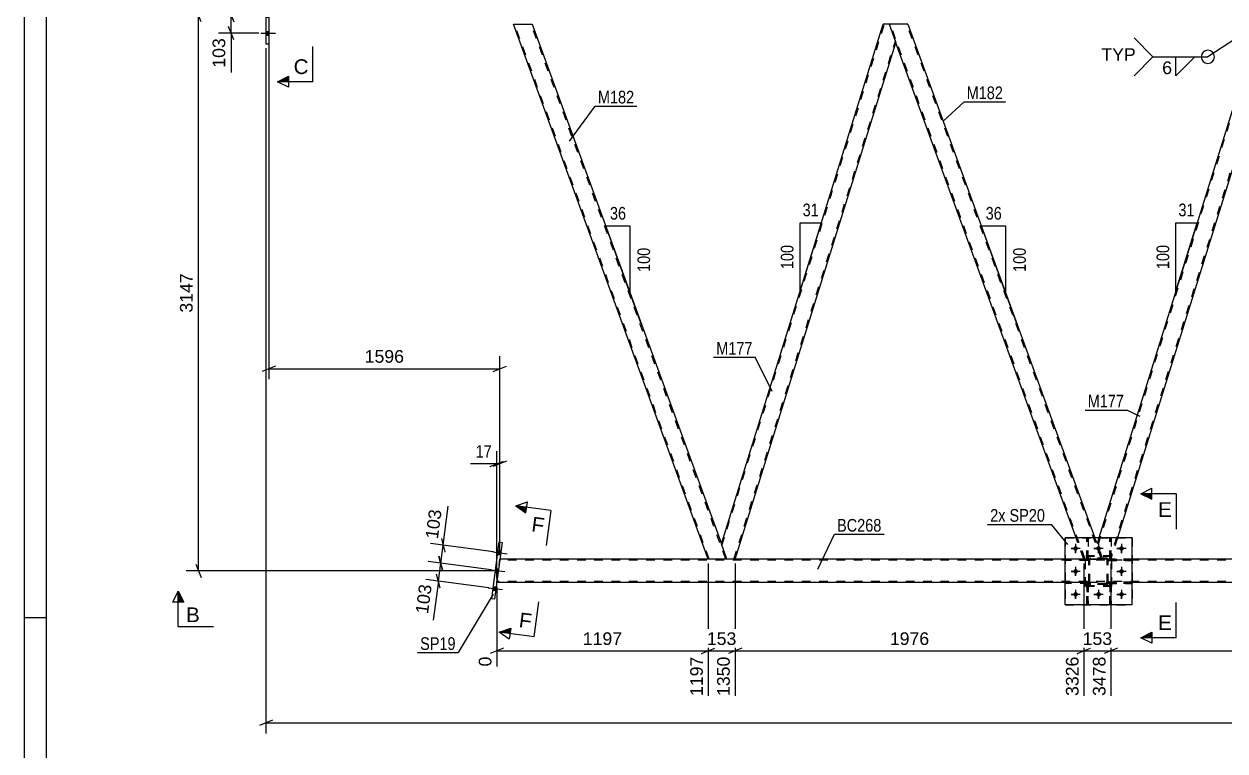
# Model space of a CAD drawing. Header units: millimetres. Extents: x 0 to 841, y 0 to 594.
# Drawn here: x 0 to 272.1, y 267.8 to 432.5 of the extents above; entities that cross this region are included whole.
import ezdxf

# ---------------------------------------------------------------- set-up
doc = ezdxf.new("R2010")
doc.units = ezdxf.units.MM
doc.linetypes.add('DXK_LINE_DOT2', pattern=[3.9198, 1.9599, -1.9599])
doc.linetypes.add('DXK_LINE_DOT3', pattern=[5.9187, 2.979, -0.9799, 0.9799, -0.9799])
doc.styles.add('Arial', font='ARIAL.TTF', dxfattribs={"height": 0.2})
doc.styles.add('Arial Narrow', font='ARIALN.TTF', dxfattribs={"height": 0.2})

# ---------------------------------------------------------------- blocks, each defined once
blk = doc.blocks.new('Unknown-318891418-1113')
at = {"color": 5, "linetype": 'Continuous'}
for p, q in [((0, 594), (0, 0)), ((5, 589), (5, 5)), ((5, 298), (0, 298))]:
    blk.add_line(p, q, dxfattribs=at)
blk = doc.blocks.new('Part-318891418-4813 - 4466')
at = {"color": 7, "linetype": 'DXK_LINE_DOT2'}
for p, q in [((251.06, 306.07), (245.66, 306.07)), ((245.66, 306.07), (245.66, 305.75)), ((245.66, 305.75), (251.06, 305.75)), ((246.26, 305.75), (246.26, 306.07)), ((251.06, 305.75), (251.06, 306.07))]:
    blk.add_line(p, q, dxfattribs=at)
blk = doc.blocks.new('Bolt-318891418-4493 - 4466')
at = {"linetype": 'Continuous'}
for points in [[(238.78, 313.71, -1), (237.74, 313.71, -1)], [(243.98, 313.71, -1), (242.94, 313.71, -1)], [(249.18, 313.71, -1), (248.14, 313.71, -1)], [(238.78, 308.51, -1), (237.74, 308.51, -1)], [(249.18, 308.51, -1), (248.14, 308.51, -1)], [(238.78, 303.31, -1), (237.74, 303.31, -1)], [(243.98, 303.31, -1), (242.94, 303.31, -1)], [(249.18, 303.31, -1), (248.14, 303.31, -1)]]:
    blk.add_hatch(color=1, dxfattribs=at).paths.add_polyline_path(points)
at = {"color": 1, "linetype": 'Continuous'}
for p, q in [((239.3, 313.71), (237.22, 313.71)), ((238.26, 314.75), (238.26, 312.67)), ((244.5, 313.71), (242.42, 313.71)), ((243.46, 314.75), (243.46, 312.67)), ((249.7, 313.71), (247.62, 313.71)), ((248.66, 314.75), (248.66, 312.67)), ((239.3, 308.51), (237.22, 308.51)), ((238.26, 309.55), (238.26, 307.47)), ((249.7, 308.51), (247.62, 308.51)), ((248.66, 309.55), (248.66, 307.47)), ((239.3, 303.31), (237.22, 303.31)), ((238.26, 304.35), (238.26, 302.27)), ((244.5, 303.31), (242.42, 303.31)), ((243.46, 304.35), (243.46, 302.27)), ((249.7, 303.31), (247.62, 303.31)), ((248.66, 304.35), (248.66, 302.27))]:
    blk.add_line(p, q, dxfattribs=at)
blk = doc.blocks.new('Part-318891418-4816 - 4466')
at = {"color": 7, "linetype": 'DXK_LINE_DOT2'}
for p, q in [((246.46, 311.91), (240.46, 311.91)), ((240.46, 305.11), (240.46, 311.91)), ((246.46, 305.11), (246.46, 311.91)), ((246.46, 305.11), (240.46, 305.11))]:
    blk.add_line(p, q, dxfattribs=at)
blk = doc.blocks.new('Part-318891418-4513 - 4466')
at = {"color": 7, "linetype": 'DXK_LINE_DOT2'}
for p, q in [((107.1, 306.01), (107.8, 311.29)), ((774.02, 311.05), (107.76, 311.05)), ((251.06, 311.29), (235.86, 311.29)), ((774.02, 306.25), (107.13, 306.25)), ((251.06, 306.01), (235.86, 306.01))]:
    blk.add_line(p, q, dxfattribs=at)
at = {"color": 2, "linetype": 'Continuous'}
for p, q in [((235.86, 311.29), (107.8, 311.29)), ((491.07, 311.29), (251.06, 311.29)), ((235.86, 306.01), (107.1, 306.01)), ((491.07, 306.01), (251.06, 306.01))]:
    blk.add_line(p, q, dxfattribs=at)
blk = doc.blocks.new('Part-318891418-4828 - 4466')
at = {"color": 2, "linetype": 'Continuous'}
for p, q in [((200.27, 432.51), (196.01, 432.51)), ((200.27, 432.51), (242.63, 316.11)), ((238.38, 316.11), (197.56, 428.26))]:
    blk.add_line(p, q, dxfattribs=at)
at = {"color": 7, "linetype": 'DXK_LINE_DOT2'}
for p, q in [((196.01, 432.51), (197.56, 428.26)), ((240.39, 311.29), (196.26, 432.51)), ((196.26, 432.51), (196.28, 432.51)), ((244.13, 311.29), (200.01, 432.51)), ((240.13, 311.29), (238.38, 316.11)), ((244.39, 311.29), (242.63, 316.11)), ((244.39, 311.29), (240.13, 311.29))]:
    blk.add_line(p, q, dxfattribs=at)
blk = doc.blocks.new('Part-318891418-4752 - 4466')
at = {"color": 2, "linetype": 'Continuous'}
for p, q in [((54.82, 441.01), (55.46, 441.01)), ((54.82, 441.01), (54.82, 428.01)), ((55.46, 441.01), (55.46, 428.01)), ((54.82, 428.01), (55.46, 428.01))]:
    blk.add_line(p, q, dxfattribs=at)
blk = doc.blocks.new('Part-318891418-4892 - 4466')
at = {"color": 7, "linetype": 'DXK_LINE_DOT2'}
for p, q in [((246.01, 311.27), (246.01, 316.11)), ((246.01, 316.11), (246.33, 316.11)), ((246.33, 316.11), (246.33, 311.27)), ((246.01, 311.87), (246.33, 311.87)), ((246.33, 311.27), (246.01, 311.27))]:
    blk.add_line(p, q, dxfattribs=at)
blk = doc.blocks.new('Part-318891418-4767 - 4466')
at = {"color": 2, "linetype": 'Continuous'}
for p, q in [((105.97, 302.29), (107.66, 315.18)), ((108.3, 315.09), (106.6, 302.2)), ((107.66, 315.18), (108.3, 315.09)), ((106.6, 302.2), (105.97, 302.29))]:
    blk.add_line(p, q, dxfattribs=at)
blk = doc.blocks.new('Part-318891418-4898 - 4466')
at = {"color": 7, "linetype": 'DXK_LINE_DOT2'}
for p, q in [((241.13, 305.74), (240.81, 305.74)), ((240.81, 305.74), (240.81, 300.91)), ((240.81, 305.14), (241.13, 305.14)), ((241.13, 300.91), (241.13, 305.74)), ((240.81, 300.91), (241.13, 300.91))]:
    blk.add_line(p, q, dxfattribs=at)
blk = doc.blocks.new('Part-318891418-4778 - 4466')
at = {"color": 7, "linetype": 'DXK_LINE_DOT2'}
for p, q in [((241.26, 311.03), (241.29, 311.21)), ((241.29, 311.21), (241.26, 311.03)), ((241.26, 305.99), (241.26, 311.03)), ((241.5, 311.03), (241.52, 311.12)), ((241.5, 305.99), (241.5, 311.03)), ((241.52, 311.12), (241.57, 311.2)), ((241.55, 311.47), (241.74, 311.51)), ((241.74, 311.51), (241.55, 311.47)), ((241.57, 311.2), (241.65, 311.25)), ((241.65, 311.25), (241.74, 311.27)), ((245.18, 311.51), (241.74, 311.51)), ((241.74, 311.27), (245.18, 311.27)), ((245.18, 311.51), (245.36, 311.47)), ((245.36, 311.47), (245.18, 311.51)), ((245.18, 311.27), (245.27, 311.25)), ((245.27, 311.25), (245.35, 311.2)), ((245.35, 311.2), (245.4, 311.12)), ((245.4, 311.12), (245.42, 311.03)), ((245.42, 305.99), (245.42, 311.03)), ((245.62, 311.21), (245.66, 311.03)), ((245.66, 311.03), (245.62, 311.21)), ((245.66, 305.99), (245.66, 311.03)), ((241.29, 305.8), (241.26, 305.99)), ((241.26, 305.99), (241.29, 305.8)), ((241.52, 305.9), (241.5, 305.99)), ((241.57, 305.82), (241.52, 305.9)), ((241.74, 305.51), (241.55, 305.54)), ((241.55, 305.54), (241.74, 305.51)), ((241.65, 305.77), (241.57, 305.82)), ((241.74, 305.75), (241.65, 305.77)), ((245.18, 305.75), (241.74, 305.75)), ((245.18, 305.51), (241.74, 305.51)), ((245.27, 305.77), (245.18, 305.75)), ((245.36, 305.54), (245.18, 305.51)), ((245.18, 305.51), (245.36, 305.54)), ((245.35, 305.82), (245.27, 305.77)), ((245.4, 305.9), (245.35, 305.82)), ((245.42, 305.99), (245.4, 305.9)), ((245.66, 305.99), (245.62, 305.8)), ((245.62, 305.8), (245.66, 305.99))]:
    blk.add_line(p, q, dxfattribs=at)
at = {"color": 7, "linetype": 'DXK_LINE_DOT3'}
blk.add_line((243.46, 308.51), (243.46, 308.51), dxfattribs=at)
at = {"color": 7, "linetype": 'DXK_LINE_DOT2'}
for centre, start, end in [((241.74, 311.03), 112.5, 157.5), ((241.74, 311.03), 112.5, 157.5), ((245.18, 311.03), 22.5, 67.5), ((245.18, 311.03), 22.5, 67.5), ((241.74, 305.99), 202.5, 247.5), ((241.74, 305.99), 202.5, 247.5), ((245.18, 305.99), 292.5, 337.5), ((245.18, 305.99), 292.5, 337.5)]:
    blk.add_arc(centre, 0.48, start, end, dxfattribs=at)
blk = doc.blocks.new('Part-318891418-4779 - 4466')
at = {"color": 7, "linetype": 'DXK_LINE_DOT2'}
for p, q in [((240.81, 300.91), (240.81, 305.74)), ((240.81, 305.74), (241.13, 305.74)), ((240.81, 305.14), (241.13, 305.14)), ((241.13, 305.74), (241.13, 300.91)), ((241.13, 300.91), (240.81, 300.91))]:
    blk.add_line(p, q, dxfattribs=at)
blk = doc.blocks.new('Part-318891418-4780 - 4466')
at = {"color": 7, "linetype": 'DXK_LINE_DOT2'}
for p, q in [((246.01, 300.91), (246.01, 305.74)), ((246.01, 305.74), (246.33, 305.74)), ((246.01, 305.14), (246.33, 305.14)), ((246.33, 305.74), (246.33, 300.91)), ((246.33, 300.91), (246.01, 300.91))]:
    blk.add_line(p, q, dxfattribs=at)
blk = doc.blocks.new('Part-318891418-4781 - 4466')
at = {"color": 7, "linetype": 'DXK_LINE_DOT2'}
for p, q in [((240.81, 311.27), (240.81, 316.11)), ((240.81, 316.11), (241.13, 316.11)), ((241.13, 316.11), (241.13, 311.27)), ((240.81, 311.87), (241.13, 311.87)), ((241.13, 311.27), (240.81, 311.27))]:
    blk.add_line(p, q, dxfattribs=at)
blk = doc.blocks.new('Part-318891418-4796 - 4466')
at = {"color": 2, "linetype": 'Continuous'}
for p, q in [((157.99, 314.76), (194.69, 432.51)), ((196.01, 432.51), (194.69, 432.51)), ((196.01, 432.51), (197.56, 428.26)), ((161.1, 311.29), (197.56, 428.26)), ((159.25, 311.29), (157.99, 314.76))]:
    blk.add_line(p, q, dxfattribs=at)
at = {"color": 7, "linetype": 'DXK_LINE_DOT2'}
for p, q in [((158.12, 314.39), (194.94, 432.51)), ((160.85, 311.29), (197.42, 428.63)), ((161.1, 311.29), (159.25, 311.29))]:
    blk.add_line(p, q, dxfattribs=at)
blk = doc.blocks.new('Part-318891418-4801 - 4466')
at = {"color": 7, "linetype": 'DXK_LINE_DOT2'}
for p, q in [((280.08, 432.51), (243.26, 314.39)), ((282.56, 428.63), (245.98, 311.29)), ((243.54, 316.11), (243.12, 314.76)), ((247.73, 316.11), (246.23, 311.29)), ((244.39, 311.29), (243.12, 314.76)), ((246.23, 311.29), (244.39, 311.29))]:
    blk.add_line(p, q, dxfattribs=at)
at = {"color": 2, "linetype": 'Continuous'}
for p, q in [((279.83, 432.51), (243.54, 316.11)), ((281.14, 432.51), (279.83, 432.51)), ((282.69, 428.26), (281.14, 432.51)), ((282.69, 428.26), (247.73, 316.11))]:
    blk.add_line(p, q, dxfattribs=at)
blk = doc.blocks.new('Part-318891418-4812 - 4466')
at = {"color": 7, "linetype": 'DXK_LINE_DOT2'}
for p, q in [((241.26, 311.27), (235.86, 311.27)), ((235.86, 311.27), (235.86, 310.95)), ((241.26, 310.95), (235.86, 310.95)), ((240.66, 310.95), (240.66, 311.27)), ((241.26, 310.95), (241.26, 311.27))]:
    blk.add_line(p, q, dxfattribs=at)
blk = doc.blocks.new('Part-318891418-4814 - 4466')
at = {"color": 7, "linetype": 'DXK_LINE_DOT2'}
for p, q in [((251.06, 311.27), (245.66, 311.27)), ((245.66, 311.27), (245.66, 310.95)), ((245.66, 310.95), (251.06, 310.95)), ((246.26, 310.95), (246.26, 311.27)), ((251.06, 310.95), (251.06, 311.27))]:
    blk.add_line(p, q, dxfattribs=at)
blk = doc.blocks.new('Part-318891418-4815 - 4466')
at = {"color": 7, "linetype": 'DXK_LINE_DOT2'}
for p, q in [((241.26, 311.03), (241.29, 311.21)), ((241.29, 311.21), (241.26, 311.03)), ((241.26, 305.99), (241.26, 311.03)), ((241.5, 311.03), (241.52, 311.12)), ((241.5, 305.99), (241.5, 311.03)), ((241.52, 311.12), (241.57, 311.2)), ((241.55, 311.47), (241.74, 311.51)), ((241.74, 311.51), (241.55, 311.47)), ((241.57, 311.2), (241.65, 311.25)), ((241.65, 311.25), (241.74, 311.27)), ((245.18, 311.51), (241.74, 311.51)), ((241.74, 311.27), (245.18, 311.27)), ((245.18, 311.51), (245.36, 311.47)), ((245.36, 311.47), (245.18, 311.51)), ((245.18, 311.27), (245.27, 311.25)), ((245.27, 311.25), (245.35, 311.2)), ((245.35, 311.2), (245.4, 311.12)), ((245.4, 311.12), (245.42, 311.03)), ((245.42, 305.99), (245.42, 311.03)), ((245.62, 311.21), (245.66, 311.03)), ((245.66, 311.03), (245.62, 311.21)), ((245.66, 305.99), (245.66, 311.03)), ((241.29, 305.8), (241.26, 305.99)), ((241.26, 305.99), (241.29, 305.8)), ((241.52, 305.9), (241.5, 305.99)), ((241.57, 305.82), (241.52, 305.9)), ((241.74, 305.51), (241.55, 305.54)), ((241.55, 305.54), (241.74, 305.51)), ((241.65, 305.77), (241.57, 305.82)), ((241.74, 305.75), (241.65, 305.77)), ((245.18, 305.75), (241.74, 305.75)), ((245.18, 305.51), (241.74, 305.51)), ((245.27, 305.77), (245.18, 305.75)), ((245.36, 305.54), (245.18, 305.51)), ((245.18, 305.51), (245.36, 305.54)), ((245.35, 305.82), (245.27, 305.77)), ((245.4, 305.9), (245.35, 305.82)), ((245.42, 305.99), (245.4, 305.9)), ((245.66, 305.99), (245.62, 305.8)), ((245.62, 305.8), (245.66, 305.99))]:
    blk.add_line(p, q, dxfattribs=at)
at = {"color": 7, "linetype": 'DXK_LINE_DOT3'}
blk.add_line((243.46, 308.51), (243.46, 308.51), dxfattribs=at)
at = {"color": 7, "linetype": 'DXK_LINE_DOT2'}
for centre, start, end in [((241.74, 311.03), 112.5, 157.5), ((241.74, 311.03), 112.5, 157.5), ((245.18, 311.03), 22.5, 67.5), ((245.18, 311.03), 22.5, 67.5), ((241.74, 305.99), 202.5, 247.5), ((241.74, 305.99), 202.5, 247.5), ((245.18, 305.99), 292.5, 337.5), ((245.18, 305.99), 292.5, 337.5)]:
    blk.add_arc(centre, 0.48, start, end, dxfattribs=at)
blk = doc.blocks.new('Part-318891418-4817 - 4466')
at = {"color": 7, "linetype": 'DXK_LINE_DOT2'}
for p, q in [((246.46, 312.04), (240.46, 312.04)), ((240.46, 305.24), (240.46, 312.04)), ((246.46, 305.24), (246.46, 312.04)), ((246.46, 305.24), (240.46, 305.24))]:
    blk.add_line(p, q, dxfattribs=at)
blk = doc.blocks.new('Part-318891418-4818 - 4466')
at = {"color": 2, "linetype": 'Continuous'}
for p, q in [((240.81, 316.11), (240.81, 316.11)), ((241.13, 316.11), (240.81, 316.11)), ((241.13, 316.11), (241.13, 316.11))]:
    blk.add_line(p, q, dxfattribs=at)
at = {"color": 7, "linetype": 'DXK_LINE_DOT2'}
for p, q in [((240.81, 311.27), (240.81, 316.11)), ((241.13, 311.27), (241.13, 316.11)), ((240.81, 311.87), (241.13, 311.87)), ((241.13, 311.27), (240.81, 311.27))]:
    blk.add_line(p, q, dxfattribs=at)
blk = doc.blocks.new('Part-318891418-4819 - 4466')
at = {"color": 2, "linetype": 'Continuous'}
for p, q in [((246.01, 316.11), (246.01, 316.11)), ((246.33, 316.11), (246.01, 316.11)), ((246.33, 316.11), (246.33, 316.11))]:
    blk.add_line(p, q, dxfattribs=at)
at = {"color": 7, "linetype": 'DXK_LINE_DOT2'}
for p, q in [((246.01, 311.27), (246.01, 316.11)), ((246.33, 311.27), (246.33, 316.11)), ((246.01, 311.87), (246.33, 311.87)), ((246.33, 311.27), (246.01, 311.27))]:
    blk.add_line(p, q, dxfattribs=at)
blk = doc.blocks.new('Part-318891418-4820 - 4466')
at = {"color": 7, "linetype": 'DXK_LINE_DOT2'}
for p, q in [((241.26, 306.07), (235.86, 306.07)), ((235.86, 305.75), (235.86, 306.07)), ((241.26, 305.75), (235.86, 305.75)), ((240.66, 305.75), (240.66, 306.07)), ((241.26, 306.07), (241.26, 305.75))]:
    blk.add_line(p, q, dxfattribs=at)
blk = doc.blocks.new('Part-318891418-4821 - 4466')
at = {"color": 7, "linetype": 'DXK_LINE_DOT2'}
for p, q in [((241.26, 311.27), (235.86, 311.27)), ((235.86, 310.95), (235.86, 311.27)), ((241.26, 310.95), (235.86, 310.95)), ((240.66, 310.95), (240.66, 311.27)), ((241.26, 311.27), (241.26, 310.95))]:
    blk.add_line(p, q, dxfattribs=at)
blk = doc.blocks.new('Part-318891418-4852 - 4466')
at = {"color": 7, "linetype": 'DXK_LINE_DOT2'}
for p, q in [((245.66, 310.95), (245.66, 311.27)), ((245.66, 311.27), (251.06, 311.27)), ((251.06, 310.95), (245.66, 310.95)), ((246.26, 310.95), (246.26, 311.27)), ((251.06, 311.27), (251.06, 310.95))]:
    blk.add_line(p, q, dxfattribs=at)
blk = doc.blocks.new('Part-318891418-4857 - 4466')
at = {"color": 7, "linetype": 'DXK_LINE_DOT2'}
for p, q in [((235.86, 316.11), (251.06, 316.11)), ((235.86, 316.11), (235.86, 300.91)), ((251.06, 316.11), (251.06, 300.91)), ((235.86, 300.91), (251.06, 300.91))]:
    blk.add_line(p, q, dxfattribs=at)
blk = doc.blocks.new('Part-318891418-4862 - 4466')
at = {"color": 2, "linetype": 'Continuous'}
for p, q in [((251.06, 316.11), (235.86, 316.11)), ((235.86, 300.91), (235.86, 316.11)), ((251.06, 300.91), (251.06, 316.11)), ((251.06, 300.91), (235.86, 300.91))]:
    blk.add_line(p, q, dxfattribs=at)
blk = doc.blocks.new('Bolt-318891418-4866 - 4466')
at = {"linetype": 'Continuous'}
for points in [[(55.46, 438.17), (55.46, 439.05), (54.82, 439.05), (54.82, 438.17)], [(55.46, 438.17), (55.46, 439.05), (54.82, 439.05), (54.82, 438.17)], [(55.46, 438.17), (55.46, 439.05), (54.82, 439.05), (54.82, 438.17)], [(55.46, 434.07), (55.46, 434.95), (54.82, 434.95), (54.82, 434.07)], [(55.46, 434.07), (55.46, 434.95), (54.82, 434.95), (54.82, 434.07)], [(55.46, 429.97), (55.46, 430.85), (54.82, 430.85), (54.82, 429.97)], [(55.46, 429.97), (55.46, 430.85), (54.82, 430.85), (54.82, 429.97)], [(55.46, 429.97), (55.46, 430.85), (54.82, 430.85), (54.82, 429.97)]]:
    blk.add_hatch(color=1, dxfattribs=at).paths.add_polyline_path(points)
at = {"color": 1, "linetype": 'Continuous'}
for p, q in [((53.66, 438.61), (56.98, 438.61)), ((53.66, 438.61), (56.98, 438.61)), ((53.66, 438.61), (56.98, 438.61)), ((54.82, 439.05), (55.46, 439.05)), ((54.82, 439.05), (55.46, 439.05)), ((54.82, 439.05), (55.46, 439.05)), ((54.82, 438.17), (55.46, 438.17)), ((54.82, 438.17), (55.46, 438.17)), ((54.82, 438.17), (55.46, 438.17)), ((53.66, 434.51), (56.98, 434.51)), ((53.66, 434.51), (56.98, 434.51)), ((54.82, 434.95), (55.46, 434.95)), ((54.82, 434.95), (55.46, 434.95)), ((54.82, 434.07), (55.46, 434.07)), ((54.82, 434.07), (55.46, 434.07)), ((53.66, 430.41), (56.98, 430.41)), ((53.66, 430.41), (56.98, 430.41)), ((53.66, 430.41), (56.98, 430.41)), ((54.82, 430.85), (55.46, 430.85)), ((54.82, 430.85), (55.46, 430.85)), ((54.82, 430.85), (55.46, 430.85)), ((54.82, 429.97), (55.46, 429.97)), ((54.82, 429.97), (55.46, 429.97)), ((54.82, 429.97), (55.46, 429.97))]:
    blk.add_line(p, q, dxfattribs=at)
blk = doc.blocks.new('Bolt-318891418-4869 - 4466')
at = {"linetype": 'Continuous'}
for points in [[(107.93, 312.28), (108.04, 313.15), (107.41, 313.23), (107.29, 312.36)], [(107.93, 312.28), (108.04, 313.15), (107.41, 313.23), (107.29, 312.36)], [(107.93, 312.28), (108.04, 313.15), (107.41, 313.23), (107.29, 312.36)], [(107.39, 308.21), (107.51, 309.08), (106.87, 309.17), (106.76, 308.3)], [(107.39, 308.21), (107.51, 309.08), (106.87, 309.17), (106.76, 308.3)], [(106.86, 304.15), (106.97, 305.02), (106.34, 305.1), (106.22, 304.23)], [(106.86, 304.15), (106.97, 305.02), (106.34, 305.1), (106.22, 304.23)], [(106.86, 304.15), (106.97, 305.02), (106.34, 305.1), (106.22, 304.23)]]:
    blk.add_hatch(color=1, dxfattribs=at).paths.add_polyline_path(points)
at = {"color": 1, "linetype": 'Continuous'}
for p, q in [((106.2, 312.95), (109.49, 312.51)), ((106.2, 312.95), (109.49, 312.51)), ((106.2, 312.95), (109.49, 312.51)), ((107.41, 313.23), (108.04, 313.15)), ((107.41, 313.23), (108.04, 313.15)), ((107.41, 313.23), (108.04, 313.15)), ((107.29, 312.36), (107.93, 312.28)), ((107.29, 312.36), (107.93, 312.28)), ((107.29, 312.36), (107.93, 312.28)), ((105.66, 308.88), (108.96, 308.45)), ((105.66, 308.88), (108.96, 308.45)), ((106.76, 308.3), (107.39, 308.21)), ((106.76, 308.3), (107.39, 308.21)), ((106.87, 309.17), (107.51, 309.08)), ((106.87, 309.17), (107.51, 309.08)), ((105.13, 304.82), (108.42, 304.38)), ((105.13, 304.82), (108.42, 304.38)), ((105.13, 304.82), (108.42, 304.38)), ((106.34, 305.1), (106.97, 305.02)), ((106.34, 305.1), (106.97, 305.02)), ((106.34, 305.1), (106.97, 305.02)), ((106.22, 304.23), (106.86, 304.15)), ((106.22, 304.23), (106.86, 304.15)), ((106.22, 304.23), (106.86, 304.15))]:
    blk.add_line(p, q, dxfattribs=at)
blk = doc.blocks.new('Bolt-318891418-4870 - 4466')
at = {"color": 1, "linetype": 'Continuous'}
for p, q in [((237.22, 313.71), (237.91, 313.71)), ((238.26, 314.75), (238.26, 314.06)), ((238.26, 312.67), (238.26, 313.36)), ((239.3, 313.71), (238.61, 313.71)), ((242.42, 313.71), (243.11, 313.71)), ((243.46, 314.75), (243.46, 314.06)), ((243.46, 312.67), (243.46, 313.36)), ((244.5, 313.71), (243.81, 313.71)), ((247.62, 313.71), (248.31, 313.71)), ((248.66, 314.75), (248.66, 314.06)), ((248.66, 312.67), (248.66, 313.36)), ((249.7, 313.71), (249.01, 313.71)), ((237.22, 308.51), (237.91, 308.51)), ((238.26, 309.55), (238.26, 308.86)), ((238.26, 307.47), (238.26, 308.16)), ((239.3, 308.51), (238.61, 308.51)), ((247.62, 308.51), (248.31, 308.51)), ((248.66, 309.55), (248.66, 308.86)), ((248.66, 307.47), (248.66, 308.16)), ((249.7, 308.51), (249.01, 308.51)), ((237.22, 303.31), (237.91, 303.31)), ((238.26, 304.35), (238.26, 303.66)), ((238.26, 302.27), (238.26, 302.96)), ((239.3, 303.31), (238.61, 303.31)), ((242.42, 303.31), (243.11, 303.31)), ((243.46, 304.35), (243.46, 303.66)), ((243.46, 302.27), (243.46, 302.96)), ((244.5, 303.31), (243.81, 303.31)), ((247.62, 303.31), (248.31, 303.31)), ((248.66, 304.35), (248.66, 303.66)), ((248.66, 302.27), (248.66, 302.96)), ((249.7, 303.31), (249.01, 303.31))]:
    blk.add_line(p, q, dxfattribs=at)
blk = doc.blocks.new('Part-318891418-4881 - 4466')
at = {"color": 7, "linetype": 'DXK_LINE_DOT2'}
for p, q in [((245.66, 305.75), (245.66, 306.07)), ((245.66, 306.07), (251.06, 306.07)), ((251.06, 305.75), (245.66, 305.75)), ((246.26, 305.75), (246.26, 306.07)), ((251.06, 306.07), (251.06, 305.75))]:
    blk.add_line(p, q, dxfattribs=at)
blk = doc.blocks.new('Part-318891418-4893 - 4466')
at = {"color": 7, "linetype": 'DXK_LINE_DOT2'}
for p, q in [((241.26, 306.07), (235.86, 306.07)), ((235.86, 306.07), (235.86, 305.75)), ((241.26, 305.75), (235.86, 305.75)), ((240.66, 305.75), (240.66, 306.07)), ((241.26, 305.75), (241.26, 306.07))]:
    blk.add_line(p, q, dxfattribs=at)
blk = doc.blocks.new('Part-318891418-4899 - 4466')
at = {"color": 7, "linetype": 'DXK_LINE_DOT2'}
for p, q in [((246.33, 305.74), (246.01, 305.74)), ((246.01, 305.74), (246.01, 300.91)), ((246.01, 305.14), (246.33, 305.14)), ((246.33, 300.91), (246.33, 305.74)), ((246.01, 300.91), (246.33, 300.91))]:
    blk.add_line(p, q, dxfattribs=at)
blk = doc.blocks.new('Part-318891418-4909 - 4466')
at = {"color": 2, "linetype": 'Continuous'}
for p, q in [((155, 311.29), (110.88, 432.51)), ((110.88, 432.51), (115.13, 432.51)), ((115.13, 432.51), (157.99, 314.76))]:
    blk.add_line(p, q, dxfattribs=at)
at = {"color": 7, "linetype": 'DXK_LINE_DOT2'}
for p, q in [((155.25, 311.29), (111.13, 432.51)), ((111.13, 432.51), (111.15, 432.51)), ((159, 311.29), (114.88, 432.51)), ((159.25, 311.29), (157.99, 314.76)), ((159.25, 311.29), (155, 311.29))]:
    blk.add_line(p, q, dxfattribs=at)
blk = doc.blocks.new('StraightDimension-318891418-11298 - 4466')
at = {"color": 7, "linetype": 'Continuous'}
for p, q in [((40.15, 433.01), (38.95, 436.01)), ((54.46, 434.51), (36.7, 434.51)), ((39.55, 308.65), (39.55, 434.51)), ((106.45, 308.65), (36.7, 308.65)), ((38.95, 310.15), (40.15, 307.15))]:
    blk.add_line(p, q, dxfattribs=at)
at = {"color": 0}
blk.add_wipeout([(38.8, 376.63), (34.6, 376.63), (34.6, 366.53), (38.8, 366.53)], dxfattribs=at)
at = {"color": 3, "style": 'Arial'}
blk.add_text('3147', height=2.865, rotation=90.0002, dxfattribs=at).set_placement((38.2, 367.13))
blk = doc.blocks.new('StraightDimension-318891418-5144 - 4466')
at = {"color": 7, "linetype": 'Continuous'}
for p, q in [((107.1, 307.01), (107.1, 335.74)), ((107.8, 312.29), (107.8, 335.74)), ((105.6, 332.29), (108.6, 333.49)), ((109.3, 333.49), (106.3, 332.29)), ((107.1, 332.89), (107.8, 332.89))]:
    blk.add_line(p, q, dxfattribs=at)
at = {"color": 0}
blk.add_wipeout([(106.58, 333.64), (106.58, 337.84), (101.72, 337.84), (101.72, 333.64)], dxfattribs=at)
at = {"color": 7, "linetype": 'Continuous'}
blk.add_line((107.1, 332.89), (101.19, 332.89), dxfattribs=at)
blk.add_line((107.1, 332.89), (101.19, 332.89), dxfattribs=at)
at = {"color": 3, "style": 'Arial Narrow'}
blk.add_text('17', height=2.863, dxfattribs=at).set_placement((102.32, 334.24))
blk = doc.blocks.new('StraightDimension-318891418-5682 - 4466')
at = {"color": 7, "linetype": 'Continuous'}
for p, q in [((54.82, 427.01), (54.82, 271.78)), ((56.32, 274.78), (53.32, 273.58)), ((54.82, 274.18), (783.28, 274.18))]:
    blk.add_line(p, q, dxfattribs=at)
blk = doc.blocks.new('StraightDimension-318891418-5753 - 4466')
at = {"color": 7, "linetype": 'Continuous'}
for p, q in [((94.55, 315.99), (95.35, 312.86)), ((106.36, 312.93), (92.12, 314.8)), ((94.41, 310.36), (94.95, 314.43)), ((105.82, 308.86), (91.59, 310.74)), ((94.81, 308.8), (94.01, 311.93))]:
    blk.add_line(p, q, dxfattribs=at)
at = {"color": 0}
blk.add_wipeout([(95.3, 322.85), (91.14, 323.4), (90.11, 315.6), (94.27, 315.05)], dxfattribs=at)
at = {"color": 7, "linetype": 'Continuous'}
blk.add_line((94.95, 314.43), (96.11, 323.27), dxfattribs=at)
blk.add_line((94.95, 314.43), (96.11, 323.27), dxfattribs=at)
at = {"color": 3, "style": 'Arial'}
blk.add_text('103', height=2.865, rotation=82.5002, dxfattribs=at).set_placement((93.76, 315.72))
blk = doc.blocks.new('StraightDimension-318891418-6039 - 4466')
at = {"color": 7, "linetype": 'Continuous'}
for p, q in [((161.1, 310.29), (161.1, 280.29)), ((240.13, 310.29), (240.13, 280.29)), ((162.6, 291.09), (159.6, 289.89)), ((161.1, 290.49), (240.13, 290.49)), ((238.63, 289.89), (241.63, 291.09))]:
    blk.add_line(p, q, dxfattribs=at)
at = {"color": 0}
blk.add_wipeout([(205.66, 291.24), (205.66, 295.44), (195.57, 295.44), (195.57, 291.24)], dxfattribs=at)
at = {"color": 0, "linetype": 'Continuous'}
blk.add_wipeout([(239.53, 289.79), (235.33, 289.79), (235.33, 279.69), (239.53, 279.69)], dxfattribs=at)
at = {"color": 3, "style": 'Arial'}
blk.add_text('1976', height=2.865, dxfattribs=at).set_placement((196.17, 291.84))
at = {"color": 3, "linetype": 'Continuous', "style": 'Arial'}
blk.add_text('3326', height=2.865, rotation=90.0002, dxfattribs=at).set_placement((238.93, 280.29))
blk = doc.blocks.new('AngleDimension-318891418-13210 - 4466')
at = {"color": 7, "linetype": 'Continuous'}
for p, q in [((222.48, 386.7), (216.94, 386.7)), ((222.48, 371.48), (216.94, 386.7)), ((222.48, 371.48), (222.48, 386.7)), ((224.89, 364.84), (222.48, 371.48))]:
    blk.add_line(p, q, dxfattribs=at)
at = {"color": 0}
for points in [[(222.14, 387.6), (222.14, 391.8), (217.28, 391.8), (217.28, 387.6)], [(227.58, 382.43), (223.38, 382.43), (223.38, 375.75), (227.58, 375.75)]]:
    blk.add_wipeout(points, dxfattribs=at)
at = {"color": 3, "style": 'Arial Narrow'}
blk.add_text('36', height=2.863, dxfattribs=at).set_placement((217.88, 388.2))
blk.add_text('100', height=2.863, rotation=90.0002, dxfattribs=at).set_placement((226.98, 376.35))
blk = doc.blocks.new('StraightDimension-318891418-5767 - 4466')
at = {"color": 7, "linetype": 'Continuous'}
for p, q in [((155, 310.29), (155, 280.29)), ((107.1, 305.01), (107.1, 286.97)), ((108.6, 291.09), (105.6, 289.89)), ((107.1, 290.49), (155, 290.49)), ((153.5, 289.89), (156.5, 291.09))]:
    blk.add_line(p, q, dxfattribs=at)
at = {"color": 0}
blk.add_wipeout([(136.1, 291.24), (136.1, 295.44), (126, 295.44), (126, 291.24)], dxfattribs=at)
at = {"color": 0, "linetype": 'Continuous'}
for points in [[(106.5, 289.79), (102.3, 289.79), (102.3, 286.37), (106.5, 286.37)], [(154.4, 289.79), (150.2, 289.79), (150.2, 279.69), (154.4, 279.69)]]:
    blk.add_wipeout(points, dxfattribs=at)
at = {"color": 3, "style": 'Arial'}
blk.add_text('1197', height=2.865, dxfattribs=at).set_placement((126.6, 291.84))
at = {"color": 3, "linetype": 'Continuous', "style": 'Arial'}
for s, height, p in [('0', 2.87, (105.9, 286.97)), ('1197', 2.865, (153.8, 280.29))]:
    blk.add_text(s, height=height, rotation=90.0002, dxfattribs=at).set_placement(p)
blk = doc.blocks.new('AngleDimension-318891418-5133 - 4466')
at = {"color": 7, "linetype": 'Continuous'}
for p, q in [((175.83, 387.46), (180.65, 387.46)), ((175.83, 371.99), (180.65, 387.46)), ((175.83, 371.99), (175.83, 387.46)), ((175.99, 372.52), (175.83, 371.99))]:
    blk.add_line(p, q, dxfattribs=at)
at = {"color": 0}
for points in [[(180.67, 388.36), (180.67, 392.56), (175.81, 392.56), (175.81, 388.36)], [(174.93, 383.07), (170.73, 383.07), (170.73, 376.38), (174.93, 376.38)]]:
    blk.add_wipeout(points, dxfattribs=at)
at = {"color": 3, "style": 'Arial Narrow'}
blk.add_text('31', height=2.863, dxfattribs=at).set_placement((176.41, 388.96))
blk.add_text('100', height=2.863, rotation=90.0002, dxfattribs=at).set_placement((174.33, 376.98))
blk = doc.blocks.new('AngleDimension-318891418-6096 - 4466')
at = {"color": 7, "linetype": 'Continuous'}
for p, q in [((137.34, 386.7), (131.8, 386.7)), ((137.34, 371.48), (131.8, 386.7)), ((137.34, 371.48), (137.34, 386.7)), ((139.76, 364.84), (137.34, 371.48))]:
    blk.add_line(p, q, dxfattribs=at)
at = {"color": 0}
for points in [[(137, 387.6), (137, 391.8), (132.15, 391.8), (132.15, 387.6)], [(142.44, 382.43), (138.24, 382.43), (138.24, 375.75), (142.44, 375.75)]]:
    blk.add_wipeout(points, dxfattribs=at)
at = {"color": 3, "style": 'Arial Narrow'}
blk.add_text('36', height=2.863, dxfattribs=at).set_placement((132.75, 388.2))
blk.add_text('100', height=2.863, rotation=90.0002, dxfattribs=at).set_placement((141.84, 376.35))
blk = doc.blocks.new('StraightDimension-318891418-5673 - 4466')
at = {"color": 7, "linetype": 'Continuous'}
for p, q in [((46.33, 436.01), (47.53, 433.01)), ((53.82, 434.51), (44.08, 434.51)), ((46.93, 430.41), (46.93, 434.51)), ((53.2, 430.41), (44.08, 430.41)), ((47.53, 428.91), (46.33, 431.91))]:
    blk.add_line(p, q, dxfattribs=at)
at = {"color": 0}
blk.add_wipeout([(46.18, 429.88), (41.98, 429.88), (41.98, 422.01), (46.18, 422.01)], dxfattribs=at)
at = {"color": 7, "linetype": 'Continuous'}
blk.add_line((46.93, 430.41), (46.93, 421.49), dxfattribs=at)
blk.add_line((46.93, 430.41), (46.93, 421.49), dxfattribs=at)
at = {"color": 3, "style": 'Arial'}
blk.add_text('103', height=2.865, rotation=90.0002, dxfattribs=at).set_placement((45.58, 422.61))
blk = doc.blocks.new('StraightDimension-318891418-5729 - 4466')
at = {"color": 7, "linetype": 'Continuous'}
for p, q in [((55.46, 431.51), (55.46, 352.03)), ((107.8, 312.29), (107.8, 357.28)), ((56.96, 355.03), (53.96, 353.83)), ((55.46, 354.43), (107.8, 354.43)), ((106.3, 353.83), (109.3, 355.03))]:
    blk.add_line(p, q, dxfattribs=at)
at = {"color": 0}
blk.add_wipeout([(86.67, 355.18), (86.67, 359.38), (76.58, 359.38), (76.58, 355.18)], dxfattribs=at)
at = {"color": 3, "style": 'Arial'}
blk.add_text('1596', height=2.865, dxfattribs=at).set_placement((77.18, 355.78))
blk = doc.blocks.new('StraightDimension-318891418-5740 - 4466')
at = {"color": 7, "linetype": 'Continuous'}
for p, q in [((105.82, 308.86), (91.59, 310.74)), ((93.88, 306.3), (94.41, 310.36)), ((94.01, 311.93), (94.81, 308.8)), ((94.28, 304.73), (93.48, 307.86)), ((105.29, 304.8), (91.05, 306.67))]:
    blk.add_line(p, q, dxfattribs=at)
at = {"color": 0}
blk.add_wipeout([(93.07, 305.88), (88.9, 306.42), (87.87, 298.62), (92.04, 298.07)], dxfattribs=at)
at = {"color": 7, "linetype": 'Continuous'}
blk.add_line((93.88, 306.3), (92.71, 297.45), dxfattribs=at)
blk.add_line((93.88, 306.3), (92.71, 297.45), dxfattribs=at)
at = {"color": 3, "style": 'Arial'}
blk.add_text('103', height=2.865, rotation=82.5002, dxfattribs=at).set_placement((91.52, 298.75))
blk = doc.blocks.new('StraightDimension-318891418-5999 - 4466')
at = {"color": 7, "linetype": 'Continuous'}
for p, q in [((246.23, 310.29), (246.23, 280.29)), ((325.26, 310.29), (325.26, 280.29)), ((247.73, 291.09), (244.73, 289.89)), ((246.23, 290.49), (325.26, 290.49)), ((323.76, 289.89), (326.76, 291.09))]:
    blk.add_line(p, q, dxfattribs=at)
at = {"color": 0}
blk.add_wipeout([(290.79, 291.24), (290.79, 295.44), (280.7, 295.44), (280.7, 291.24)], dxfattribs=at)
at = {"color": 0, "linetype": 'Continuous'}
blk.add_wipeout([(324.66, 289.79), (320.46, 289.79), (320.46, 279.69), (324.66, 279.69)], dxfattribs=at)
at = {"color": 3, "style": 'Arial'}
blk.add_text('1976', height=2.865, dxfattribs=at).set_placement((281.3, 291.84))
at = {"color": 3, "linetype": 'Continuous', "style": 'Arial'}
blk.add_text('5454', height=2.865, rotation=90.0002, dxfattribs=at).set_placement((324.06, 280.29))
blk = doc.blocks.new('StraightDimension-318891418-6019 - 4466')
at = {"color": 7, "linetype": 'Continuous'}
for p, q in [((240.13, 310.29), (240.13, 280.29)), ((246.23, 310.29), (246.23, 280.29)), ((238.63, 289.89), (241.63, 291.09)), ((240.13, 290.49), (246.23, 290.49)), ((247.73, 291.09), (244.73, 289.89))]:
    blk.add_line(p, q, dxfattribs=at)
at = {"color": 0}
blk.add_wipeout([(247.12, 291.24), (247.12, 295.44), (239.25, 295.44), (239.25, 291.24)], dxfattribs=at)
at = {"color": 0, "linetype": 'Continuous'}
blk.add_wipeout([(245.63, 289.79), (241.43, 289.79), (241.43, 279.69), (245.63, 279.69)], dxfattribs=at)
at = {"color": 3, "style": 'Arial'}
blk.add_text('153', height=2.865, dxfattribs=at).set_placement((239.85, 291.84))
at = {"color": 3, "linetype": 'Continuous', "style": 'Arial'}
blk.add_text('3478', height=2.865, rotation=90.0002, dxfattribs=at).set_placement((245.03, 280.29))
blk = doc.blocks.new('StraightDimension-318891418-6059 - 4466')
at = {"color": 7, "linetype": 'Continuous'}
for p, q in [((155, 310.29), (155, 280.29)), ((161.1, 310.29), (161.1, 280.29)), ((153.5, 289.89), (156.5, 291.09)), ((155, 290.49), (161.1, 290.49)), ((162.6, 291.09), (159.6, 289.89))]:
    blk.add_line(p, q, dxfattribs=at)
at = {"color": 0}
blk.add_wipeout([(161.98, 291.24), (161.98, 295.44), (154.11, 295.44), (154.11, 291.24)], dxfattribs=at)
at = {"color": 0, "linetype": 'Continuous'}
blk.add_wipeout([(160.5, 289.79), (156.3, 289.79), (156.3, 279.69), (160.5, 279.69)], dxfattribs=at)
at = {"color": 3, "style": 'Arial'}
blk.add_text('153', height=2.865, dxfattribs=at).set_placement((154.71, 291.84))
at = {"color": 3, "linetype": 'Continuous', "style": 'Arial'}
blk.add_text('1350', height=2.865, rotation=90.0002, dxfattribs=at).set_placement((159.9, 280.29))
blk = doc.blocks.new('AngleDimension-318891418-13208 - 4466')
at = {"color": 7, "linetype": 'Continuous'}
for p, q in [((260.96, 387.46), (265.78, 387.46)), ((260.96, 371.99), (265.78, 387.46)), ((260.96, 371.99), (260.96, 387.46)), ((261.13, 372.52), (260.96, 371.99))]:
    blk.add_line(p, q, dxfattribs=at)
at = {"color": 0}
for points in [[(265.8, 388.36), (265.8, 392.56), (260.95, 392.56), (260.95, 388.36)], [(260.06, 383.07), (255.86, 383.07), (255.86, 376.38), (260.06, 376.38)]]:
    blk.add_wipeout(points, dxfattribs=at)
at = {"color": 3, "style": 'Arial Narrow'}
blk.add_text('31', height=2.863, dxfattribs=at).set_placement((261.55, 388.96))
blk.add_text('100', height=2.863, rotation=90.0002, dxfattribs=at).set_placement((259.46, 376.98))
blk = doc.blocks.new('Mark-318891418-4509 - 4466')
at = {"color": 0}
blk.add_wipeout([(194.26, 317.52), (194.26, 320.52), (184.21, 320.52), (184.21, 317.52)], dxfattribs=at)
blk.add_wipeout([(194.26, 317.52), (194.26, 320.52), (184.21, 320.52), (184.21, 317.52)], dxfattribs=at)
at = {"color": 30, "linetype": 'Continuous'}
for p, q in [((179.89, 309), (183.61, 316.92)), ((183.61, 316.92), (194.86, 316.92))]:
    blk.add_line(p, q, dxfattribs=at)
at = {"color": 3, "style": 'Arial Narrow'}
blk.add_text('BC268', height=2.863, dxfattribs=at).set_placement((184.21, 317.52))
blk = doc.blocks.new('Mark-318891418-4824 - 4466')
at = {"color": 0}
blk.add_wipeout([(221.79, 415.5), (221.79, 418.5), (213.57, 418.5), (213.57, 415.5)], dxfattribs=at)
blk.add_wipeout([(221.79, 415.5), (221.79, 418.5), (213.57, 418.5), (213.57, 415.5)], dxfattribs=at)
at = {"color": 30, "linetype": 'Continuous'}
for p, q in [((208.28, 410.49), (212.97, 414.9)), ((212.97, 414.9), (222.39, 414.9))]:
    blk.add_line(p, q, dxfattribs=at)
at = {"color": 3, "style": 'Arial Narrow'}
blk.add_text('M182', height=2.863, dxfattribs=at).set_placement((213.57, 415.5))
blk = doc.blocks.new('SectionMark-318891418-6143 - 4466')
at = {"linetype": 'Continuous'}
blk.add_hatch(color=6, dxfattribs=at).paths.add_polyline_path([(110.27, 295.64), (110.11, 294.4), (107.63, 294.73)])
at = {"color": 6, "linetype": 'Continuous'}
for p, q in [((111.4, 323.35), (114.04, 324.26)), ((107.63, 294.73), (110.27, 295.64)), ((109.95, 293.16), (107.63, 294.73)), ((110.27, 295.64), (109.95, 293.16))]:
    blk.add_line(p, q, dxfattribs=at)
at = {"color": 0, "linetype": 'Continuous'}
for points in [[(117.66, 317.23), (118.11, 320.7), (115.29, 321.07), (114.83, 317.6)], [(114.8, 295.55), (115.26, 299.02), (112.43, 299.39), (111.98, 295.92)]]:
    blk.add_wipeout(points, dxfattribs=at)
at = {"linetype": 'Continuous'}
blk.add_hatch(color=6, dxfattribs=at).paths.add_polyline_path([(113.88, 323.02), (113.72, 321.78), (111.4, 323.35)])
at = {"color": 6, "linetype": 'Continuous'}
for p, q in [((113.72, 321.78), (114.04, 324.26)), ((119.33, 322.31), (111.4, 323.35)), ((111.4, 323.35), (113.72, 321.78)), ((119.33, 322.31), (118.29, 314.37)), ((115.56, 293.69), (116.61, 301.62)), ((115.56, 293.69), (107.63, 294.73))]:
    blk.add_line(p, q, dxfattribs=at)
at = {"color": 3, "linetype": 'Continuous', "style": 'Arial'}
for p in [(114.83, 317.6), (111.98, 295.92)]:
    blk.add_text('F', height=3.34, rotation=-7.5, dxfattribs=at).set_placement(p)
blk = doc.blocks.new('Mark-318891418-4763 - 4466')
at = {"color": 0}
blk.add_wipeout([(97.79, 290.72), (97.79, 293.72), (89.75, 293.72), (89.75, 290.72)], dxfattribs=at)
blk.add_wipeout([(97.79, 290.72), (97.79, 293.72), (89.75, 293.72), (89.75, 290.72)], dxfattribs=at)
at = {"color": 30, "linetype": 'Continuous'}
for p in [(106.3, 303.34), (89.15, 290.12)]:
    blk.add_line(p, (98.39, 290.12), dxfattribs=at)
at = {"color": 3, "style": 'Arial Narrow'}
blk.add_text('SP19', height=2.863, dxfattribs=at).set_placement((89.75, 290.72))
blk = doc.blocks.new('Mark-318891418-4792 - 4466')
at = {"color": 0}
blk.add_wipeout([(165.06, 357.61), (165.06, 360.61), (156.84, 360.61), (156.84, 357.61)], dxfattribs=at)
blk.add_wipeout([(165.06, 357.61), (165.06, 360.61), (156.84, 360.61), (156.84, 357.61)], dxfattribs=at)
at = {"color": 30, "linetype": 'Continuous'}
for p in [(156.24, 357.01), (169.51, 349.26)]:
    blk.add_line(p, (165.66, 357.01), dxfattribs=at)
at = {"color": 3, "style": 'Arial Narrow'}
blk.add_text('M177', height=2.863, dxfattribs=at).set_placement((156.84, 357.61))
blk = doc.blocks.new('Mark-318891418-4797 - 4466')
at = {"color": 0}
blk.add_wipeout([(249.23, 345.65), (249.23, 348.65), (241, 348.65), (241, 345.65)], dxfattribs=at)
blk.add_wipeout([(249.23, 345.65), (249.23, 348.65), (241, 348.65), (241, 345.65)], dxfattribs=at)
at = {"color": 30, "linetype": 'Continuous'}
for p in [(240.4, 345.05), (252.87, 343.57)]:
    blk.add_line(p, (249.83, 345.05), dxfattribs=at)
at = {"color": 3, "style": 'Arial Narrow'}
blk.add_text('M177', height=2.863, dxfattribs=at).set_placement((241, 345.65))
blk = doc.blocks.new('SectionMark-318891418-6149 - 4466')
at = {"color": 6, "linetype": 'Continuous'}
for p in [(33.71, 301.51), (34.96, 296.01)]:
    blk.add_line(p, (34.96, 304.01), dxfattribs=at)
at = {"color": 0, "linetype": 'Continuous'}
blk.add_wipeout([(39.82, 297.01), (39.82, 300.51), (36.71, 300.51), (36.71, 297.01)], dxfattribs=at)
at = {"linetype": 'Continuous'}
blk.add_hatch(color=6, dxfattribs=at).paths.add_polyline_path([(36.21, 301.51), (34.96, 301.51), (34.96, 304.01)])
at = {"color": 6, "linetype": 'Continuous'}
for p, q in [((34.96, 304.01), (36.21, 301.51)), ((36.21, 301.51), (33.71, 301.51)), ((34.96, 296.01), (42.96, 296.01))]:
    blk.add_line(p, q, dxfattribs=at)
at = {"color": 3, "linetype": 'Continuous', "style": 'Arial'}
blk.add_text('B', height=3.34, dxfattribs=at).set_placement((36.71, 297.01))
blk = doc.blocks.new('Mark-318891418-4905 - 4466')
at = {"color": 0}
blk.add_wipeout([(138.26, 414.52), (138.26, 417.52), (130.03, 417.52), (130.03, 414.52)], dxfattribs=at)
blk.add_wipeout([(138.26, 414.52), (138.26, 417.52), (130.03, 417.52), (130.03, 414.52)], dxfattribs=at)
at = {"color": 30, "linetype": 'Continuous'}
for p, q in [((123.56, 405.94), (129.43, 413.92)), ((129.43, 413.92), (138.86, 413.92))]:
    blk.add_line(p, q, dxfattribs=at)
at = {"color": 3, "style": 'Arial Narrow'}
blk.add_text('M182', height=2.863, dxfattribs=at).set_placement((130.03, 414.52))
blk = doc.blocks.new('SectionMark-318891418-6153 - 4466')
at = {"color": 6, "linetype": 'Continuous'}
for p, q in [((57.46, 468.33), (59.96, 469.58)), ((65.46, 468.33), (57.46, 468.33)), ((65.46, 419.43), (57.46, 419.43)), ((59.96, 418.18), (57.46, 419.43))]:
    blk.add_line(p, q, dxfattribs=at)
at = {"color": 0, "linetype": 'Continuous'}
for points in [[(64.46, 463.08), (64.46, 466.58), (61.09, 466.58), (61.09, 463.08)], [(64.46, 421.18), (64.46, 424.68), (61.09, 424.68), (61.09, 421.18)]]:
    blk.add_wipeout(points, dxfattribs=at)
at = {"linetype": 'Continuous'}
for points in [[(59.96, 468.33), (59.96, 467.08), (57.46, 468.33)], [(59.96, 420.68), (59.96, 419.43), (57.46, 419.43)]]:
    blk.add_hatch(color=6, dxfattribs=at).paths.add_polyline_path(points)
at = {"color": 6, "linetype": 'Continuous'}
for p, q in [((57.46, 468.33), (59.96, 467.08)), ((59.96, 467.08), (59.96, 469.58)), ((65.46, 468.33), (65.46, 460.33)), ((65.46, 419.43), (65.46, 427.43)), ((57.46, 419.43), (59.96, 420.68)), ((59.96, 420.68), (59.96, 418.18))]:
    blk.add_line(p, q, dxfattribs=at)
at = {"color": 3, "linetype": 'Continuous', "style": 'Arial'}
for p in [(61.09, 463.08), (61.09, 421.18)]:
    blk.add_text('C', height=3.34, dxfattribs=at).set_placement(p)
blk = doc.blocks.new('SectionMark-318891418-6145 - 4466')
at = {"linetype": 'Continuous'}
for points in [[(255.56, 326.1), (255.56, 324.85), (253.06, 326.1)], [(255.56, 294.72), (255.56, 293.47), (253.06, 293.47)]]:
    blk.add_hatch(color=6, dxfattribs=at).paths.add_polyline_path(points)
at = {"color": 6, "linetype": 'Continuous'}
for p, q in [((253.06, 326.1), (255.56, 327.35)), ((255.56, 324.85), (255.56, 327.35)), ((261.06, 326.1), (253.06, 326.1)), ((253.06, 326.1), (255.56, 324.85)), ((253.06, 293.47), (255.56, 294.72)), ((255.56, 294.72), (255.56, 292.22)), ((261.06, 293.47), (253.06, 293.47)), ((255.56, 292.22), (253.06, 293.47))]:
    blk.add_line(p, q, dxfattribs=at)
at = {"color": 0, "linetype": 'Continuous'}
for points in [[(260.06, 320.85), (260.06, 324.35), (256.95, 324.35), (256.95, 320.85)], [(260.06, 295.22), (260.06, 298.72), (256.95, 298.72), (256.95, 295.22)]]:
    blk.add_wipeout(points, dxfattribs=at)
at = {"color": 6, "linetype": 'Continuous'}
for p, q in [((261.06, 326.1), (261.06, 318.1)), ((261.06, 293.47), (261.06, 301.47))]:
    blk.add_line(p, q, dxfattribs=at)
at = {"color": 3, "linetype": 'Continuous', "style": 'Arial'}
for p in [(256.95, 320.85), (256.95, 295.22)]:
    blk.add_text('E', height=3.34, dxfattribs=at).set_placement(p)
blk = doc.blocks.new('WeldMark-318891418-6155 - 4466')
at = {"linetype": 'Continuous'}
blk.add_hatch(color=30, dxfattribs=at).paths.add_polyline_path([(276.98, 431.73), (279.9, 432.75), (277.8, 430.48)])
at = {"color": 30, "linetype": 'Continuous'}
blk.add_line((279.9, 432.75), (268.2, 425.07), dxfattribs=at)
at = {"color": 3, "linetype": 'Continuous'}
for q in [(251.49, 429.35), (251.49, 420.78)]:
    blk.add_line((255.77, 425.07), q, dxfattribs=at)
for start, end in [(90, 270), (270, 90)]:
    blk.add_arc((268.2, 425.07), 1.5, start, end, dxfattribs=at)
at = {"color": 0}
blk.add_wipeout([(260.3, 420.97), (260.3, 424.37), (257.67, 424.37), (257.67, 420.97)], dxfattribs=at)
at = {"color": 30, "linetype": 'Continuous'}
blk.add_line((255.77, 425.07), (268.2, 425.07), dxfattribs=at)
at = {"color": 3, "linetype": 'Continuous'}
for p, q in [((260.95, 425.07), (265.24, 425.07)), ((265.24, 425.07), (260.95, 420.78)), ((260.95, 420.78), (260.95, 425.07))]:
    blk.add_line(p, q, dxfattribs=at)
at = {"color": 3, "style": 'Arial'}
blk.add_text('6', height=2.87, dxfattribs=at).set_placement((257.87, 421.17))
at = {"color": 0, "linetype": 'Continuous'}
blk.add_wipeout([(251.87, 424.17), (251.87, 427.17), (244.1, 427.17), (244.1, 424.17)], dxfattribs=at)
blk.add_wipeout([(251.87, 424.17), (251.87, 427.17), (244.1, 427.17), (244.1, 424.17)], dxfattribs=at)
at = {"color": 3, "linetype": 'Continuous', "style": 'Arial'}
blk.add_text('TYP', height=2.865, dxfattribs=at).set_placement((244.1, 424.17))
blk = doc.blocks.new('MarkSet-318891418-6217 - 4466')
at = {"color": 30, "linetype": 'Continuous'}
blk.add_line((236.53, 314.59), (232.82, 319.17), dxfattribs=at)
at = {"color": 0}
blk.add_wipeout([(222.38, 319.77), (222.38, 322.77), (218.9, 322.77), (218.9, 319.77)], dxfattribs=at)
blk.add_wipeout([(222.38, 319.77), (222.38, 322.77), (218.9, 322.77), (218.9, 319.77)], dxfattribs=at)
blk.add_wipeout([(231.32, 319.77), (231.32, 322.77), (223.28, 322.77), (223.28, 319.77)], dxfattribs=at)
blk.add_wipeout([(231.32, 319.77), (231.32, 322.77), (223.28, 322.77), (223.28, 319.77)], dxfattribs=at)
at = {"color": 30, "linetype": 'Continuous'}
blk.add_line((218.3, 319.17), (232.82, 319.17), dxfattribs=at)
at = {"color": 3, "style": 'Arial Narrow'}
for s, p in [('2x', (218.9, 319.77)), ('SP20', (223.28, 319.77))]:
    blk.add_text(s, height=2.863, dxfattribs=at).set_placement(p)

msp = doc.modelspace()

# ---------------------------------------------------------------- block references
for name in ['Unknown-318891418-1113', 'Part-318891418-4752 - 4466', 'Bolt-318891418-4866 - 4466', 'Part-318891418-4909 - 4466', 'Part-318891418-4796 - 4466', 'Part-318891418-4828 - 4466', 'Part-318891418-4801 - 4466', 'Part-318891418-4857 - 4466', 'Part-318891418-4862 - 4466', 'Part-318891418-4781 - 4466', 'Part-318891418-4818 - 4466', 'Part-318891418-4892 - 4466', 'Part-318891418-4819 - 4466', 'Bolt-318891418-4869 - 4466', 'Part-318891418-4767 - 4466', 'Bolt-318891418-4493 - 4466', 'Bolt-318891418-4870 - 4466', 'Part-318891418-4513 - 4466', 'Part-318891418-4812 - 4466', 'Part-318891418-4821 - 4466', 'Part-318891418-4817 - 4466', 'Part-318891418-4816 - 4466', 'Part-318891418-4778 - 4466', 'Part-318891418-4815 - 4466', 'Part-318891418-4814 - 4466', 'Part-318891418-4852 - 4466', 'Part-318891418-4820 - 4466', 'Part-318891418-4893 - 4466', 'Part-318891418-4898 - 4466', 'Part-318891418-4779 - 4466', 'Part-318891418-4813 - 4466', 'Part-318891418-4881 - 4466', 'Part-318891418-4780 - 4466', 'Part-318891418-4899 - 4466']:
    msp.add_blockref(name, (0, 0))

# ---------------------------------------------------------------- next in the draw order: block references
msp.add_blockref('StraightDimension-318891418-11298 - 4466', (0, 0))

# ---------------------------------------------------------------- next in the draw order: block references
msp.add_blockref('StraightDimension-318891418-5144 - 4466', (0, 0))

# ---------------------------------------------------------------- next in the draw order: block references
msp.add_blockref('StraightDimension-318891418-5682 - 4466', (0, 0))

# ---------------------------------------------------------------- next in the draw order: block references
for name in ['StraightDimension-318891418-5673 - 4466', 'WeldMark-318891418-6155 - 4466', 'Mark-318891418-4905 - 4466', 'Mark-318891418-4824 - 4466', 'AngleDimension-318891418-5133 - 4466', 'AngleDimension-318891418-13208 - 4466', 'AngleDimension-318891418-6096 - 4466', 'AngleDimension-318891418-13210 - 4466', 'Mark-318891418-4792 - 4466', 'Mark-318891418-4797 - 4466', 'StraightDimension-318891418-5753 - 4466', 'MarkSet-318891418-6217 - 4466', 'StraightDimension-318891418-6039 - 4466', 'StraightDimension-318891418-5999 - 4466']:
    msp.add_blockref(name, (0, 0))

# ---------------------------------------------------------------- next in the draw order: block references
for name in ['StraightDimension-318891418-5729 - 4466', 'Mark-318891418-4509 - 4466', 'StraightDimension-318891418-5767 - 4466', 'StraightDimension-318891418-6019 - 4466']:
    msp.add_blockref(name, (0, 0))

# ---------------------------------------------------------------- next in the draw order: block references
for name in ['SectionMark-318891418-6153 - 4466', 'SectionMark-318891418-6143 - 4466', 'StraightDimension-318891418-5740 - 4466', 'StraightDimension-318891418-6059 - 4466']:
    msp.add_blockref(name, (0, 0))

# ---------------------------------------------------------------- next in the draw order: block references
msp.add_blockref('Mark-318891418-4763 - 4466', (0, 0))

# ---------------------------------------------------------------- next in the draw order: block references
msp.add_blockref('SectionMark-318891418-6149 - 4466', (0, 0))

# ---------------------------------------------------------------- next in the draw order: block references
msp.add_blockref('SectionMark-318891418-6145 - 4466', (0, 0))

doc.saveas('drawing.dxf')
